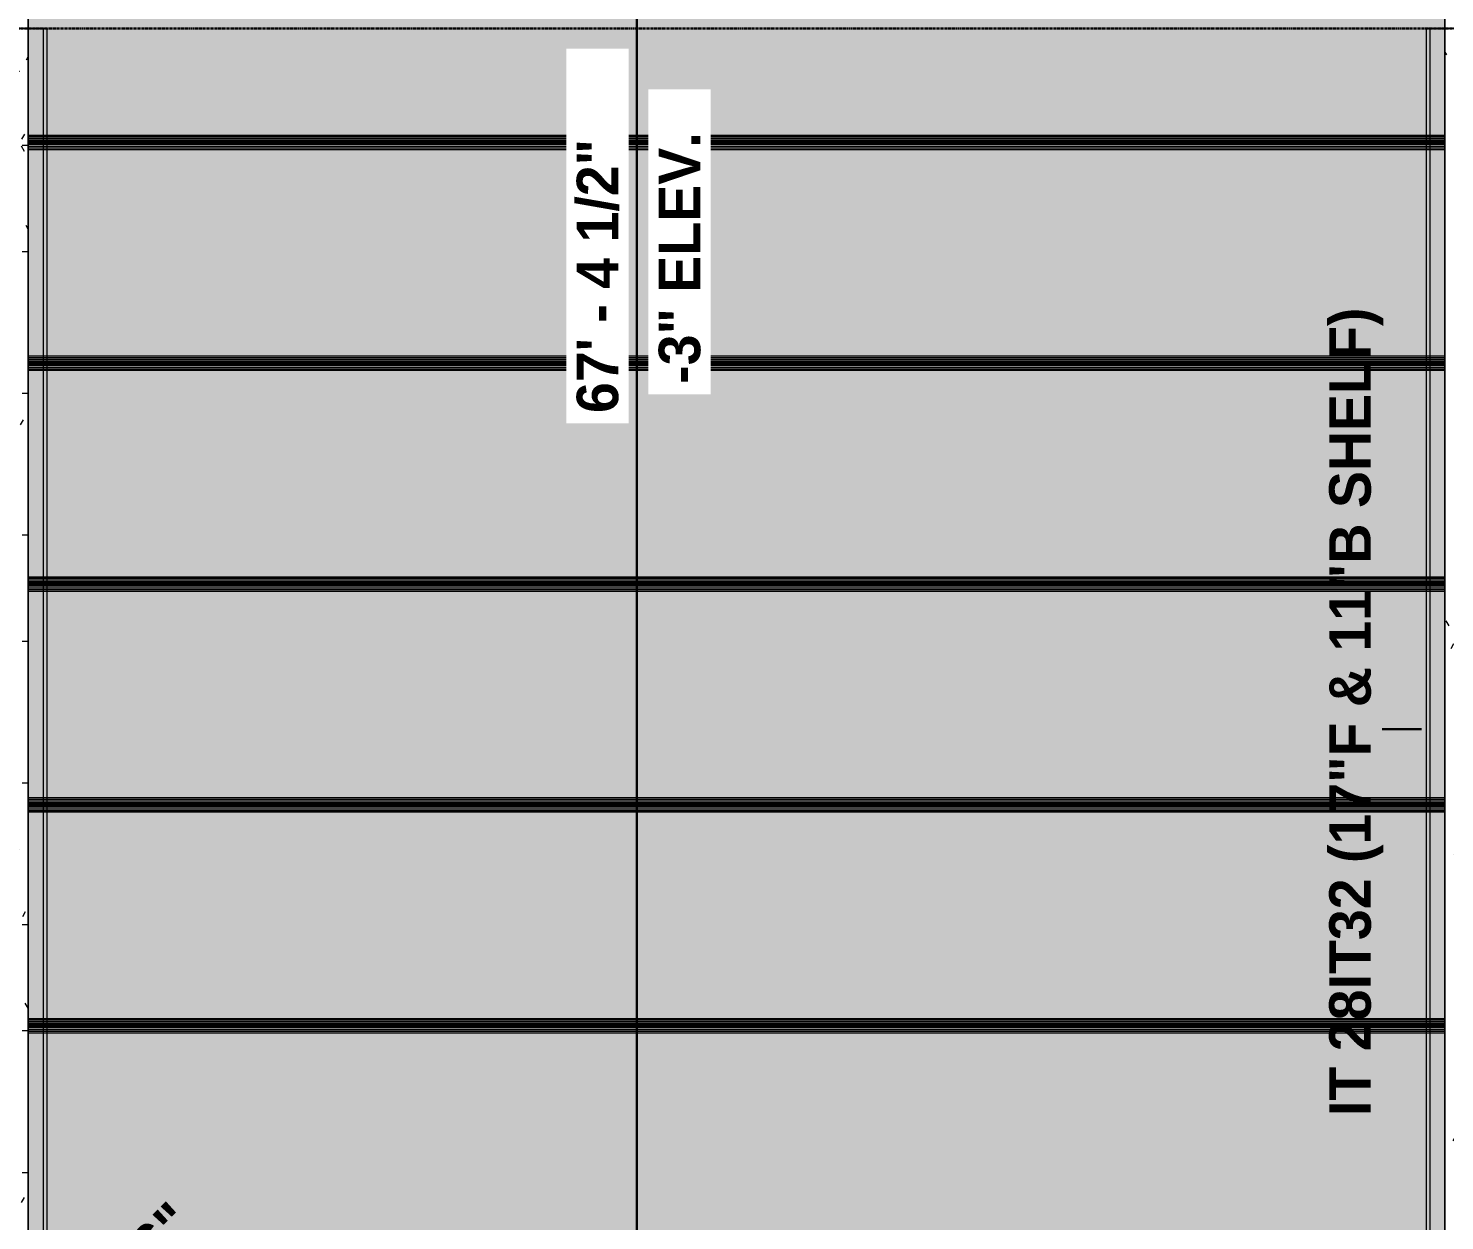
# Model space of a CAD drawing. Header units: inches. Extents: x -4126 to 627, y 9773 to 12338.
# Drawn here: x -2490.3 to -2183.3, y 10208.7 to 10467.2 of the extents above; entities that cross this region are included whole.
import ezdxf

# ---------------------------------------------------------------- set-up
doc = ezdxf.new("R2010")
doc.units = ezdxf.units.IN
doc.header["$MEASUREMENT"] = 0
doc.linetypes.add('Grid Line 1_2_', pattern=[0.875, 0.5, -0.125, 0.125, -0.125])
for name, color, linetype, lineweight in [('A-ANNO-DIMS', 211, 'Continuous', 9), ('A-ANNO-DIMS-96', 211, 'Continuous', 9), ('S-BEAM', 12, 'Continuous', 9), ('S-BEAM-IDEN', 2, 'Continuous', 30), ('S-COLS-IDEN', 171, 'Continuous', 30), ('S-GRID', 1, 'Continuous', 9)]:
    doc.layers.add(name, color=color, linetype=linetype, lineweight=lineweight)
doc.styles.add('Century Gothic_B', font='', dxfattribs={"height": 9})
doc.styles.get('Century Gothic_B').set_extended_font_data('Century Gothic', bold=True)
doc.dimstyles.new('OD__1_4__Tol__', dxfattribs={"dimscale": 12, "dimtxt": 9.397514, "dimasz": 1, "dimexe": 0.75, "dimexo": 0.5, "dimgap": 0.125, "dimtad": 1, "dimrnd": 0.25, "dimzin": 1, "dimdsep": 46, "dimlunit": 4, "dimtxsty": 'Century Gothic_B', "dimblk1": 'OBLIQUE', "dimblk2": 'OBLIQUE', "dimsah": 1, "dimcen": 0.09, "dimdle": 0.75, "dimazin": 0, "dimtfac": 1, "dimtdec": 4, "dimtix": 1, "dimtmove": 0, "dimatfit": 3, "dimfxl": 1, "dimtvp": 1, "dimtfill": 1, "dimfrac": 2, "dimtolj": 1, "dimtzin": 0, "dimlwd": 30, "dimlwe": 30, "dimarcsym": 2})

# ---------------------------------------------------------------- blocks, each defined once
blk = doc.blocks.new('034100 - Precast Structural Concrete - Solid Plank - 12_-V127-FRAMING PLAN - 1ST FLOOR')
at = {"layer": 'S-BEAM', "transparency": 33554483}
for points in [[(0, 23.94), (0, 23.9), (3.21, 23.94)], [(4, 23.94), (4, 23.9), (267.84, 23.94)], [(303, 23.9), (4, 23.9), (4, 23.52), (303, 23.52)], [(4, 23.09), (4, 22.7), (303, 22.7), (303, 23.09), (267.84, 23.09)], [(267.84, -22.7), (2, -22.7), (2, -23.09), (305, -23.09), (305, -22.7)], [(2, -23.52), (2, -23.9), (305, -23.9), (305, -23.52), (267.84, -23.52)]]:
    blk.add_hatch(color=256, dxfattribs=at).paths.add_polyline_path(points, flags=0)
h = blk.add_hatch(color=256, dxfattribs=at)
h.paths.add_polyline_path([(3.21, 23.9), (0, 23.9), (0, 23.52), (4, 23.52), (4, 23.9)], flags=0)
h.paths.add_polyline_path([(307, 23.9), (303, 23.9), (303, 23.52), (307, 23.52)], flags=0)
h = blk.add_hatch(color=256, dxfattribs=at)
h.paths.add_polyline_path([(303, 23.52), (303, 23.09), (307, 23.09), (307, 23.52), (303.79, 23.52)], flags=0)
h.paths.add_polyline_path([(4, 23.52), (0, 23.52), (0, 23.09), (4, 23.09)], flags=0)
h.paths.add_polyline_path([(303, 22.7), (303, -0.75), (307, -0.75), (307, 22.7), (303.79, 22.7)], flags=0)
h.paths.add_polyline_path([(3.21, 22.7), (0, 22.7), (0, -0.75), (4, -0.75), (4, 22.7)], flags=0)
h.paths.add_polyline_path([(305, -0.77), (305, -22.7), (307, -22.7), (307, -0.77), (305.79, -0.77)], flags=0)
h.paths.add_polyline_path([(2, -0.77), (0, -0.77), (0, -22.7), (2, -22.7)], flags=0)
h.paths.add_polyline_path([(2, -23.09), (0, -23.09), (0, -23.52), (2, -23.52)], flags=0)
h.paths.add_polyline_path([(307, -23.09), (305, -23.09), (305, -23.52), (307, -23.52)], flags=0)
h = blk.add_hatch(color=256, dxfattribs=at)
h.paths.add_polyline_path([(1.21, 23.09), (0, 23.09), (0, 22.7), (4, 22.7), (4, 23.09), (3.21, 23.09)], flags=0)
h.paths.add_polyline_path([(303.79, 23.09), (303, 23.09), (303, 22.7), (307, 22.7), (307, 23.09), (305.79, 23.09)], flags=0)
h = blk.add_hatch(color=256, dxfattribs=at)
h.paths.add_polyline_path([(303, 23.52), (4, 23.52), (4, 23.09), (303, 23.09)], flags=0)
h.paths.add_polyline_path([(303, 22.7), (4, 22.7), (4, -0.75), (2, -0.77), (2, -22.7), (305, -22.7), (305, -0.77), (303, -0.75)], flags=0)
h.paths.add_polyline_path([(2, -23.09), (2, -23.52), (305, -23.52), (305, -23.09), (267.84, -23.09)], flags=0)
h = blk.add_hatch(color=256, dxfattribs=at)
h.paths.add_polyline_path([(1.21, -22.7), (0, -22.7), (0, -23.09), (2, -23.09), (2, -22.7)], flags=0)
h.paths.add_polyline_path([(307, -22.7), (305, -22.7), (305, -23.09), (307, -23.09)], flags=0)
h = blk.add_hatch(color=256, dxfattribs=at)
h.paths.add_polyline_path([(0, -23.52), (0, -23.9), (2, -23.9), (2, -23.52), (1.21, -23.52)], flags=0)
h.paths.add_polyline_path([(305.79, -23.52), (305, -23.52), (305, -23.9), (307, -23.9), (307, -23.52)], flags=0)
h = blk.add_hatch(color=256, dxfattribs=at)
h.paths.add_polyline_path([(305, -23.9), (305, -23.94), (305.79, -23.9)], flags=0)
h.paths.add_polyline_path([(0, -23.9), (0, -23.94), (1.21, -23.9)], flags=0)
at = {"layer": 'S-BEAM'}
for p, q in [((0, 23.94), (0, 23.9)), ((4, 23.94), (0, 23.94)), ((0, 23.76), (0, 23.9)), ((0, 23.9), (0, 23.52)), ((4, 23.9), (0, 23.9)), ((0, 23.52), (0, 23.76)), ((0, 23.76), (4, 23.76)), ((4, 23.76), (0, 23.76)), ((0, 23.52), (0, -0.75)), ((0, 22.7), (0, 23.52)), ((0, 23.52), (4, 23.52)), ((0, 22.7), (0, 23.09)), ((0, 23.09), (0, 22.7)), ((4, 23.09), (0, 23.09)), ((4, 23.09), (0, 23.09)), ((0, 22.4), (0, 22.7)), ((4, 22.7), (0, 22.7)), ((0, -0.75), (0, 22.4)), ((4, 22.4), (0, 22.4)), ((303, 23.94), (4, 23.94)), ((303, 23.9), (4, 23.9)), ((4, 23.76), (303, 23.76)), ((303, 23.76), (4, 23.76)), ((4, 23.52), (303, 23.52)), ((303, 23.09), (4, 23.09)), ((303, 23.09), (4, 23.09)), ((303, 22.7), (4, 22.7)), ((303, 22.4), (4, 22.4)), ((307, 23.94), (303, 23.94)), ((307, 23.9), (303, 23.9)), ((303, 23.76), (307, 23.76)), ((307, 23.76), (303, 23.76)), ((303, 23.52), (307, 23.52)), ((307, 23.09), (303, 23.09)), ((307, 23.09), (303, 23.09)), ((307, 22.7), (303, 22.7)), ((307, 22.4), (303, 22.4)), ((307, 23.9), (307, 23.94)), ((307, 23.52), (307, 23.9)), ((307, 23.9), (307, 23.76)), ((307, 23.76), (307, 23.52)), ((307, 23.52), (307, 22.7)), ((307, -0.75), (307, 23.52)), ((307, 22.7), (307, 23.09)), ((307, 23.09), (307, 22.7)), ((307, 22.7), (307, 22.4)), ((307, 22.4), (307, -0.75)), ((0, -0.77), (0, -23.52)), ((0, -22.4), (0, -0.77)), ((307, -0.77), (307, -22.4)), ((307, -23.52), (307, -0.77)), ((0, -22.7), (0, -22.4)), ((2, -22.4), (0, -22.4)), ((0, -23.52), (0, -22.7)), ((0, -22.7), (0, -23.09)), ((0, -23.09), (0, -22.7)), ((2, -22.7), (0, -22.7)), ((2, -23.09), (0, -23.09)), ((2, -23.09), (0, -23.09)), ((0, -23.52), (0, -23.9)), ((0, -23.76), (0, -23.52)), ((2, -23.52), (0, -23.52)), ((0, -23.9), (0, -23.76)), ((2, -23.76), (0, -23.76)), ((2, -23.76), (0, -23.76)), ((0, -23.9), (0, -23.94)), ((2, -23.9), (0, -23.9)), ((2, -23.94), (0, -23.94)), ((305, -22.4), (2, -22.4)), ((305, -22.7), (2, -22.7)), ((305, -23.09), (2, -23.09)), ((305, -23.09), (2, -23.09)), ((305, -23.52), (2, -23.52)), ((305, -23.76), (2, -23.76)), ((305, -23.76), (2, -23.76)), ((305, -23.9), (2, -23.9)), ((305, -23.94), (2, -23.94)), ((307, -22.4), (305, -22.4)), ((307, -22.7), (305, -22.7)), ((307, -23.09), (305, -23.09)), ((307, -23.09), (305, -23.09)), ((307, -23.52), (305, -23.52)), ((307, -23.76), (305, -23.76)), ((307, -23.76), (305, -23.76)), ((307, -23.9), (305, -23.9)), ((307, -23.94), (305, -23.94)), ((307, -22.4), (307, -22.7)), ((307, -22.7), (307, -23.09)), ((307, -23.09), (307, -22.7)), ((307, -22.7), (307, -23.52)), ((307, -23.52), (307, -23.76)), ((307, -23.9), (307, -23.52)), ((307, -23.76), (307, -23.9)), ((307, -23.94), (307, -23.9))]:
    blk.add_line(p, q, dxfattribs=at)
blk = doc.blocks.new('034100 - Precast Structural Concrete - Solid Plank - 12_-V128-FRAMING PLAN - 1ST FLOOR')
at = {"layer": 'S-BEAM', "transparency": 33554483}
for points in [[(0, 23.94), (0, 23.9), (3.21, 23.94)], [(303, 23.9), (4, 23.9), (4, 23.52), (303, 23.52)], [(267.84, 23.09), (4, 23.09), (4, 22.7), (303, 22.7), (303, 23.09)], [(267.84, -22.7), (4, -22.7), (4, -23.09), (303, -23.09), (303, -22.7)], [(4, -23.52), (4, -23.9), (303, -23.9), (303, -23.52), (267.84, -23.52)], [(4, -23.9), (4, -23.94), (267.84, -23.9)]]:
    blk.add_hatch(color=256, dxfattribs=at).paths.add_polyline_path(points, flags=0)
h = blk.add_hatch(color=256, dxfattribs=at)
h.paths.add_polyline_path([(0, 23.9), (0, 23.52), (4, 23.52), (4, 23.9), (3.21, 23.9)], flags=0)
h.paths.add_polyline_path([(303.79, 23.9), (303, 23.9), (303, 23.52), (307, 23.52), (307, 23.9)], flags=0)
h = blk.add_hatch(color=256, dxfattribs=at)
h.paths.add_polyline_path([(3.21, 23.52), (0, 23.52), (0, 23.09), (4, 23.09), (4, 23.52)], flags=0)
h.paths.add_polyline_path([(303, 23.52), (303, 23.09), (307, 23.09), (307, 23.52), (303.79, 23.52)], flags=0)
h.paths.add_polyline_path([(3.21, 22.7), (0, 22.7), (0, -22.7), (4, -22.7), (4, 22.7)], flags=0)
h.paths.add_polyline_path([(303, 22.7), (303, -22.7), (307, -22.7), (307, 22.7), (303.79, 22.7)], flags=0)
h.paths.add_polyline_path([(303, -23.09), (303, -23.52), (307, -23.52), (307, -23.09), (303.79, -23.09)], flags=0)
h.paths.add_polyline_path([(4, -23.09), (0, -23.09), (0, -23.52), (4, -23.52)], flags=0)
h = blk.add_hatch(color=256, dxfattribs=at)
h.paths.add_polyline_path([(303, 23.09), (303, 22.7), (307, 22.7), (307, 23.09), (303.79, 23.09)], flags=0)
h.paths.add_polyline_path([(0, 23.09), (0, 22.7), (4, 22.7), (4, 23.09), (3.21, 23.09)], flags=0)
h = blk.add_hatch(color=256, dxfattribs=at)
h.paths.add_polyline_path([(267.84, 23.52), (4, 23.52), (4, 23.09), (303, 23.09), (303, 23.52)], flags=0)
h.paths.add_polyline_path([(4, 22.7), (4, -22.7), (303, -22.7), (303, 22.7), (267.84, 22.7)], flags=0)
h.paths.add_polyline_path([(4, -23.09), (4, -23.52), (303, -23.52), (303, -23.09), (267.84, -23.09)], flags=0)
h = blk.add_hatch(color=256, dxfattribs=at)
h.paths.add_polyline_path([(303, -22.7), (303, -23.09), (307, -23.09), (307, -22.7), (303.79, -22.7)], flags=0)
h.paths.add_polyline_path([(0, -22.7), (0, -23.09), (4, -23.09), (4, -22.7), (3.21, -22.7)], flags=0)
h = blk.add_hatch(color=256, dxfattribs=at)
h.paths.add_polyline_path([(3.21, -23.52), (0, -23.52), (0, -23.9), (4, -23.9), (4, -23.52)], flags=0)
h.paths.add_polyline_path([(307, -23.52), (303, -23.52), (303, -23.9), (307, -23.9)], flags=0)
h = blk.add_hatch(color=256, dxfattribs=at)
h.paths.add_polyline_path([(303, -23.9), (303, -23.94), (303.79, -23.9)], flags=0)
h.paths.add_polyline_path([(0, -23.9), (0, -23.94), (3.21, -23.9)], flags=0)
at = {"layer": 'S-BEAM'}
for p, q in [((0, 23.94), (0, 23.9)), ((4, 23.94), (0, 23.94)), ((0, 23.76), (0, 23.9)), ((0, 23.9), (0, 23.52)), ((4, 23.9), (0, 23.9)), ((0, 23.52), (0, 23.76)), ((0, 23.76), (4, 23.76)), ((4, 23.76), (0, 23.76)), ((0, 23.52), (0, -23.52)), ((0, 22.7), (0, 23.52)), ((0, 23.52), (4, 23.52)), ((0, 22.7), (0, 23.09)), ((0, 23.09), (0, 22.7)), ((4, 23.09), (0, 23.09)), ((4, 23.09), (0, 23.09)), ((0, 22.4), (0, 22.7)), ((4, 22.7), (0, 22.7)), ((0, -22.4), (0, 22.4)), ((4, 22.4), (0, 22.4)), ((303, 23.94), (4, 23.94)), ((303, 23.9), (4, 23.9)), ((4, 23.76), (303, 23.76)), ((303, 23.76), (4, 23.76)), ((4, 23.52), (303, 23.52)), ((303, 23.09), (4, 23.09)), ((303, 23.09), (4, 23.09)), ((303, 22.7), (4, 22.7)), ((303, 22.4), (4, 22.4)), ((307, 23.94), (303, 23.94)), ((307, 23.9), (303, 23.9)), ((303, 23.76), (307, 23.76)), ((307, 23.76), (303, 23.76)), ((303, 23.52), (307, 23.52)), ((307, 23.09), (303, 23.09)), ((307, 23.09), (303, 23.09)), ((307, 22.7), (303, 22.7)), ((307, 22.4), (303, 22.4)), ((307, 23.9), (307, 23.94)), ((307, 23.52), (307, 23.9)), ((307, 23.9), (307, 23.76)), ((307, 23.76), (307, 23.52)), ((307, 23.52), (307, 22.7)), ((307, -23.52), (307, 23.52)), ((307, 22.7), (307, 23.09)), ((307, 23.09), (307, 22.7)), ((307, 22.7), (307, 22.4)), ((307, 22.4), (307, -22.4)), ((0, -22.7), (0, -22.4)), ((4, -22.4), (0, -22.4)), ((0, -23.52), (0, -22.7)), ((0, -22.7), (0, -23.09)), ((0, -23.09), (0, -22.7)), ((4, -22.7), (0, -22.7)), ((4, -23.09), (0, -23.09)), ((4, -23.09), (0, -23.09)), ((0, -23.52), (0, -23.9)), ((0, -23.76), (0, -23.52)), ((4, -23.52), (0, -23.52)), ((0, -23.9), (0, -23.76)), ((4, -23.76), (0, -23.76)), ((4, -23.76), (0, -23.76)), ((0, -23.9), (0, -23.94)), ((4, -23.9), (0, -23.9)), ((4, -23.94), (0, -23.94)), ((303, -22.4), (4, -22.4)), ((303, -22.7), (4, -22.7)), ((303, -23.09), (4, -23.09)), ((303, -23.09), (4, -23.09)), ((303, -23.52), (4, -23.52)), ((303, -23.76), (4, -23.76)), ((303, -23.76), (4, -23.76)), ((303, -23.9), (4, -23.9)), ((303, -23.94), (4, -23.94)), ((307, -22.4), (303, -22.4)), ((307, -22.7), (303, -22.7)), ((307, -23.09), (303, -23.09)), ((307, -23.09), (303, -23.09)), ((307, -23.52), (303, -23.52)), ((307, -23.76), (303, -23.76)), ((307, -23.76), (303, -23.76)), ((307, -23.9), (303, -23.9)), ((307, -23.94), (303, -23.94)), ((307, -22.4), (307, -22.7)), ((307, -22.7), (307, -23.09)), ((307, -23.09), (307, -22.7)), ((307, -22.7), (307, -23.52)), ((307, -23.52), (307, -23.76)), ((307, -23.9), (307, -23.52)), ((307, -23.76), (307, -23.9)), ((307, -23.94), (307, -23.9))]:
    blk.add_line(p, q, dxfattribs=at)
blk = doc.blocks.new('034100 - Precast Structural Concrete - Solid Plank - 12_-V129-FRAMING PLAN - 1ST FLOOR')
at = {"layer": 'S-BEAM', "transparency": 33554483}
for points in [[(0, 23.94), (0, 23.9), (3.21, 23.94)], [(303, 23.9), (4, 23.9), (4, 23.52), (303, 23.52)], [(303, 23.09), (4, 23.09), (4, 22.7), (303, 22.7)], [(267.84, -22.7), (4, -22.7), (4, -23.09), (303, -23.09), (303, -22.7)], [(4, -23.52), (4, -23.9), (303, -23.9), (303, -23.52), (267.84, -23.52)]]:
    blk.add_hatch(color=256, dxfattribs=at).paths.add_polyline_path(points, flags=0)
h = blk.add_hatch(color=256, dxfattribs=at)
h.paths.add_polyline_path([(0, 23.9), (0, 23.52), (4, 23.52), (4, 23.9), (3.21, 23.9)], flags=0)
h.paths.add_polyline_path([(307, 23.9), (303, 23.9), (303, 23.52), (307, 23.52)], flags=0)
h = blk.add_hatch(color=256, dxfattribs=at)
h.paths.add_polyline_path([(3.21, 23.52), (0, 23.52), (0, 23.09), (4, 23.09), (4, 23.52)], flags=0)
h.paths.add_polyline_path([(307, 23.52), (303, 23.52), (303, 23.09), (307, 23.09)], flags=0)
h.paths.add_polyline_path([(307, 22.7), (303, 22.7), (303, -22.7), (307, -22.7)], flags=0)
h.paths.add_polyline_path([(0, 22.7), (0, -22.7), (4, -22.7), (4, 22.7), (3.21, 22.7)], flags=0)
h.paths.add_polyline_path([(303.79, -23.09), (303, -23.09), (303, -23.52), (307, -23.52), (307, -23.09)], flags=0)
h.paths.add_polyline_path([(4, -23.09), (0, -23.09), (0, -23.52), (4, -23.52)], flags=0)
h = blk.add_hatch(color=256, dxfattribs=at)
h.paths.add_polyline_path([(307, 23.09), (303, 23.09), (303, 22.7), (307, 22.7)], flags=0)
h.paths.add_polyline_path([(0, 23.09), (0, 22.7), (4, 22.7), (4, 23.09), (3.21, 23.09)], flags=0)
h = blk.add_hatch(color=256, dxfattribs=at)
h.paths.add_polyline_path([(267.84, 23.52), (4, 23.52), (4, 23.09), (303, 23.09), (303, 23.52)], flags=0)
h.paths.add_polyline_path([(267.84, 22.7), (4, 22.7), (4, -22.7), (303, -22.7), (303, 22.7)], flags=0)
h.paths.add_polyline_path([(303, -23.09), (4, -23.09), (4, -23.52), (303, -23.52)], flags=0)
h = blk.add_hatch(color=256, dxfattribs=at)
h.paths.add_polyline_path([(303, -22.7), (303, -23.09), (307, -23.09), (307, -22.7), (303.79, -22.7)], flags=0)
h.paths.add_polyline_path([(0, -22.7), (0, -23.09), (4, -23.09), (4, -22.7), (3.21, -22.7)], flags=0)
h = blk.add_hatch(color=256, dxfattribs=at)
h.paths.add_polyline_path([(0, -23.52), (0, -23.9), (4, -23.9), (4, -23.52), (3.21, -23.52)], flags=0)
h.paths.add_polyline_path([(303.79, -23.52), (303, -23.52), (303, -23.9), (307, -23.9), (307, -23.52)], flags=0)
h = blk.add_hatch(color=256, dxfattribs=at)
h.paths.add_polyline_path([(303, -23.9), (303, -23.94), (303.79, -23.9)], flags=0)
h.paths.add_polyline_path([(0, -23.9), (0, -23.94), (3.21, -23.9)], flags=0)
at = {"layer": 'S-BEAM'}
for p, q in [((0, 23.94), (0, 23.9)), ((4, 23.94), (0, 23.94)), ((0, 23.76), (0, 23.9)), ((0, 23.9), (0, 23.52)), ((4, 23.9), (0, 23.9)), ((0, 23.52), (0, 23.76)), ((0, 23.76), (4, 23.76)), ((4, 23.76), (0, 23.76)), ((0, 23.52), (0, -23.52)), ((0, 22.7), (0, 23.52)), ((0, 23.52), (4, 23.52)), ((0, 22.7), (0, 23.09)), ((0, 23.09), (0, 22.7)), ((4, 23.09), (0, 23.09)), ((4, 23.09), (0, 23.09)), ((0, 22.4), (0, 22.7)), ((4, 22.7), (0, 22.7)), ((0, -22.4), (0, 22.4)), ((4, 22.4), (0, 22.4)), ((303, 23.94), (4, 23.94)), ((303, 23.9), (4, 23.9)), ((4, 23.76), (303, 23.76)), ((303, 23.76), (4, 23.76)), ((4, 23.52), (303, 23.52)), ((303, 23.09), (4, 23.09)), ((303, 23.09), (4, 23.09)), ((303, 22.7), (4, 22.7)), ((303, 22.4), (4, 22.4)), ((307, 23.94), (303, 23.94)), ((307, 23.9), (303, 23.9)), ((303, 23.76), (307, 23.76)), ((307, 23.76), (303, 23.76)), ((303, 23.52), (307, 23.52)), ((307, 23.09), (303, 23.09)), ((307, 23.09), (303, 23.09)), ((307, 22.7), (303, 22.7)), ((307, 22.4), (303, 22.4)), ((307, 23.9), (307, 23.94)), ((307, 23.52), (307, 23.9)), ((307, 23.9), (307, 23.76)), ((307, 23.76), (307, 23.52)), ((307, 23.52), (307, 22.7)), ((307, -23.52), (307, 23.52)), ((307, 22.7), (307, 23.09)), ((307, 23.09), (307, 22.7)), ((307, 22.7), (307, 22.4)), ((307, 22.4), (307, -22.4)), ((0, -22.7), (0, -22.4)), ((4, -22.4), (0, -22.4)), ((0, -23.52), (0, -22.7)), ((0, -22.7), (0, -23.09)), ((0, -23.09), (0, -22.7)), ((4, -22.7), (0, -22.7)), ((4, -23.09), (0, -23.09)), ((4, -23.09), (0, -23.09)), ((0, -23.52), (0, -23.9)), ((0, -23.76), (0, -23.52)), ((4, -23.52), (0, -23.52)), ((0, -23.9), (0, -23.76)), ((4, -23.76), (0, -23.76)), ((4, -23.76), (0, -23.76)), ((0, -23.9), (0, -23.94)), ((4, -23.9), (0, -23.9)), ((4, -23.94), (0, -23.94)), ((303, -22.4), (4, -22.4)), ((303, -22.7), (4, -22.7)), ((303, -23.09), (4, -23.09)), ((303, -23.09), (4, -23.09)), ((303, -23.52), (4, -23.52)), ((303, -23.76), (4, -23.76)), ((303, -23.76), (4, -23.76)), ((303, -23.9), (4, -23.9)), ((303, -23.94), (4, -23.94)), ((307, -22.4), (303, -22.4)), ((307, -22.7), (303, -22.7)), ((307, -23.09), (303, -23.09)), ((307, -23.09), (303, -23.09)), ((307, -23.52), (303, -23.52)), ((307, -23.76), (303, -23.76)), ((307, -23.76), (303, -23.76)), ((307, -23.9), (303, -23.9)), ((307, -23.94), (303, -23.94)), ((307, -22.4), (307, -22.7)), ((307, -22.7), (307, -23.09)), ((307, -23.09), (307, -22.7)), ((307, -22.7), (307, -23.52)), ((307, -23.52), (307, -23.76)), ((307, -23.9), (307, -23.52)), ((307, -23.76), (307, -23.9)), ((307, -23.94), (307, -23.9))]:
    blk.add_line(p, q, dxfattribs=at)
blk = doc.blocks.new('034100 - Precast Structural Concrete - Solid Plank - 12_-V81-FRAMING PLAN - 1ST FLOOR')
at = {"layer": 'S-BEAM', "transparency": 33554483}
for points in [[(0, 23.94), (0, 23.9), (3.21, 23.94)], [(19.05, 23.9), (4, 23.9), (4, 23.52), (303, 23.52), (303, 23.9), (154.12, 23.9)], [(154.12, 23.09), (4, 23.09), (4, 22.7), (303, 22.7), (303, 23.09), (289.18, 23.09)], [(0, -23.9), (0, -23.94), (3.21, -23.9)], [(154.12, -22.7), (4, -22.7), (4, -23.09), (303, -23.09), (303, -22.7), (289.18, -22.7)], [(4, -23.52), (4, -23.9), (303, -23.9), (303, -23.52), (19.05, -23.52)]]:
    blk.add_hatch(color=256, dxfattribs=at).paths.add_polyline_path(points, flags=0)
h = blk.add_hatch(color=256, dxfattribs=at)
h.paths.add_polyline_path([(3.21, 23.9), (0, 23.9), (0, 23.52), (4, 23.52), (4, 23.9)], flags=0)
h.paths.add_polyline_path([(307, 23.9), (303, 23.9), (303, 23.52), (307, 23.52)], flags=0)
h = blk.add_hatch(color=256, dxfattribs=at)
h.paths.add_polyline_path([(0, 23.52), (0, 23.09), (4, 23.09), (4, 23.52), (3.21, 23.52)], flags=0)
h.paths.add_polyline_path([(307, 23.52), (303, 23.52), (303, 23.09), (307, 23.09)], flags=0)
h.paths.add_polyline_path([(3.21, 22.7), (0, 22.7), (0, -22.7), (4, -22.7), (4, 22.7)], flags=0)
h.paths.add_polyline_path([(307, 22.7), (303, 22.7), (303, -22.7), (307, -22.7)], flags=0)
h.paths.add_polyline_path([(303, -23.09), (303, -23.52), (307, -23.52), (307, -23.09), (303.79, -23.09)], flags=0)
h.paths.add_polyline_path([(0, -23.09), (0, -23.52), (4, -23.52), (4, -23.09), (3.21, -23.09)], flags=0)
h = blk.add_hatch(color=256, dxfattribs=at)
h.paths.add_polyline_path([(303, 23.09), (303, 22.7), (307, 22.7), (307, 23.09), (303.79, 23.09)], flags=0)
h.paths.add_polyline_path([(0, 23.09), (0, 22.7), (4, 22.7), (4, 23.09), (3.21, 23.09)], flags=0)
h = blk.add_hatch(color=256, dxfattribs=at)
h.paths.add_polyline_path([(4, 23.52), (4, 23.09), (303, 23.09), (303, 23.52), (19.05, 23.52)], flags=0)
h.paths.add_polyline_path([(289.18, 22.7), (4, 22.7), (4, -22.7), (303, -22.7), (303, 22.7)], flags=0)
h.paths.add_polyline_path([(19.05, -23.09), (4, -23.09), (4, -23.52), (303, -23.52), (303, -23.09), (154.12, -23.09)], flags=0)
h = blk.add_hatch(color=256, dxfattribs=at)
h.paths.add_polyline_path([(303, -22.7), (303, -23.09), (307, -23.09), (307, -22.7), (303.79, -22.7)], flags=0)
h.paths.add_polyline_path([(0, -22.7), (0, -23.09), (4, -23.09), (4, -22.7), (3.21, -22.7)], flags=0)
h = blk.add_hatch(color=256, dxfattribs=at)
h.paths.add_polyline_path([(3.21, -23.52), (0, -23.52), (0, -23.9), (4, -23.9), (4, -23.52)], flags=0)
h.paths.add_polyline_path([(303.79, -23.52), (303, -23.52), (303, -23.9), (307, -23.9), (307, -23.52)], flags=0)
at = {"layer": 'S-BEAM'}
for p, q in [((0, 23.94), (0, 23.9)), ((4, 23.94), (0, 23.94)), ((0, 23.76), (0, 23.9)), ((0, 23.9), (0, 23.52)), ((4, 23.9), (0, 23.9)), ((0, 23.52), (0, 23.76)), ((0, 23.76), (4, 23.76)), ((4, 23.76), (0, 23.76)), ((0, 23.52), (0, -23.52)), ((0, 22.7), (0, 23.52)), ((0, 23.52), (4, 23.52)), ((0, 22.7), (0, 23.09)), ((0, 23.09), (0, 22.7)), ((4, 23.09), (0, 23.09)), ((4, 23.09), (0, 23.09)), ((0, 22.4), (0, 22.7)), ((4, 22.7), (0, 22.7)), ((0, -22.4), (0, 22.4)), ((4, 22.4), (0, 22.4)), ((303, 23.94), (4, 23.94)), ((303, 23.9), (4, 23.9)), ((4, 23.76), (303, 23.76)), ((303, 23.76), (4, 23.76)), ((4, 23.52), (303, 23.52)), ((303, 23.09), (4, 23.09)), ((303, 23.09), (4, 23.09)), ((303, 22.7), (4, 22.7)), ((303, 22.4), (4, 22.4)), ((307, 23.94), (303, 23.94)), ((307, 23.9), (303, 23.9)), ((303, 23.76), (307, 23.76)), ((307, 23.76), (303, 23.76)), ((303, 23.52), (307, 23.52)), ((307, 23.09), (303, 23.09)), ((307, 23.09), (303, 23.09)), ((307, 22.7), (303, 22.7)), ((307, 22.4), (303, 22.4)), ((307, 23.9), (307, 23.94)), ((307, 23.52), (307, 23.9)), ((307, 23.9), (307, 23.76)), ((307, 23.76), (307, 23.52)), ((307, 23.52), (307, 22.7)), ((307, -23.52), (307, 23.52)), ((307, 22.7), (307, 23.09)), ((307, 23.09), (307, 22.7)), ((307, 22.7), (307, 22.4)), ((307, 22.4), (307, -22.4)), ((0, -22.7), (0, -22.4)), ((4, -22.4), (0, -22.4)), ((0, -23.52), (0, -22.7)), ((0, -22.7), (0, -23.09)), ((0, -23.09), (0, -22.7)), ((4, -22.7), (0, -22.7)), ((4, -23.09), (0, -23.09)), ((4, -23.09), (0, -23.09)), ((0, -23.52), (0, -23.9)), ((0, -23.76), (0, -23.52)), ((4, -23.52), (0, -23.52)), ((0, -23.9), (0, -23.76)), ((4, -23.76), (0, -23.76)), ((4, -23.76), (0, -23.76)), ((0, -23.9), (0, -23.94)), ((4, -23.9), (0, -23.9)), ((4, -23.94), (0, -23.94)), ((303, -22.4), (4, -22.4)), ((303, -22.7), (4, -22.7)), ((303, -23.09), (4, -23.09)), ((303, -23.09), (4, -23.09)), ((303, -23.52), (4, -23.52)), ((303, -23.76), (4, -23.76)), ((303, -23.76), (4, -23.76)), ((303, -23.9), (4, -23.9)), ((303, -23.94), (4, -23.94)), ((307, -22.4), (303, -22.4)), ((307, -22.7), (303, -22.7)), ((307, -23.09), (303, -23.09)), ((307, -23.09), (303, -23.09)), ((307, -23.52), (303, -23.52)), ((307, -23.76), (303, -23.76)), ((307, -23.76), (303, -23.76)), ((307, -23.9), (303, -23.9)), ((307, -23.94), (303, -23.94)), ((307, -22.4), (307, -22.7)), ((307, -22.7), (307, -23.09)), ((307, -23.09), (307, -22.7)), ((307, -22.7), (307, -23.52)), ((307, -23.52), (307, -23.76)), ((307, -23.9), (307, -23.52)), ((307, -23.76), (307, -23.9)), ((307, -23.94), (307, -23.9))]:
    blk.add_line(p, q, dxfattribs=at)
blk = doc.blocks.new('034100 - Precast Structural Concrete - Solid Plank - 12_-V130-FRAMING PLAN - 1ST FLOOR')
at = {"layer": 'S-BEAM', "transparency": 33554483}
for points in [[(0, 23.94), (0, 23.9), (3.21, 23.94)], [(4, 23.94), (4, 23.9), (267.84, 23.94)], [(303, 23.9), (4, 23.9), (4, 23.52), (303, 23.52)], [(303, 23.09), (4, 23.09), (4, 22.7), (303, 22.7)], [(267.84, -22.7), (4, -22.7), (4, -23.09), (303, -23.09), (303, -22.7)], [(4, -23.52), (4, -23.9), (303, -23.9), (303, -23.52), (267.84, -23.52)]]:
    blk.add_hatch(color=256, dxfattribs=at).paths.add_polyline_path(points, flags=0)
h = blk.add_hatch(color=256, dxfattribs=at)
h.paths.add_polyline_path([(3.21, 23.9), (0, 23.9), (0, 23.52), (4, 23.52), (4, 23.9)], flags=0)
h.paths.add_polyline_path([(307, 23.9), (303, 23.9), (303, 23.52), (307, 23.52)], flags=0)
h = blk.add_hatch(color=256, dxfattribs=at)
h.paths.add_polyline_path([(0, 23.52), (0, 23.09), (4, 23.09), (4, 23.52), (3.21, 23.52)], flags=0)
h.paths.add_polyline_path([(307, 23.52), (303, 23.52), (303, 23.09), (307, 23.09)], flags=0)
h.paths.add_polyline_path([(3.21, 22.7), (0, 22.7), (0, -22.7), (4, -22.7), (4, 22.7)], flags=0)
h.paths.add_polyline_path([(303, 22.7), (303, -22.7), (307, -22.7), (307, 22.7), (303.79, 22.7)], flags=0)
h.paths.add_polyline_path([(303, -23.09), (303, -23.52), (307, -23.52), (307, -23.09), (303.79, -23.09)], flags=0)
h.paths.add_polyline_path([(0, -23.09), (0, -23.52), (4, -23.52), (4, -23.09), (3.21, -23.09)], flags=0)
h = blk.add_hatch(color=256, dxfattribs=at)
h.paths.add_polyline_path([(303, 23.09), (303, 22.7), (307, 22.7), (307, 23.09), (303.79, 23.09)], flags=0)
h.paths.add_polyline_path([(0, 23.09), (0, 22.7), (4, 22.7), (4, 23.09), (3.21, 23.09)], flags=0)
h = blk.add_hatch(color=256, dxfattribs=at)
h.paths.add_polyline_path([(267.84, 23.52), (4, 23.52), (4, 23.09), (303, 23.09), (303, 23.52)], flags=0)
h.paths.add_polyline_path([(267.84, 22.7), (4, 22.7), (4, -22.7), (303, -22.7), (303, 22.7)], flags=0)
h.paths.add_polyline_path([(303, -23.09), (4, -23.09), (4, -23.52), (303, -23.52)], flags=0)
h = blk.add_hatch(color=256, dxfattribs=at)
h.paths.add_polyline_path([(303, -22.7), (303, -23.09), (307, -23.09), (307, -22.7), (303.79, -22.7)], flags=0)
h.paths.add_polyline_path([(0, -22.7), (0, -23.09), (4, -23.09), (4, -22.7), (3.21, -22.7)], flags=0)
h = blk.add_hatch(color=256, dxfattribs=at)
h.paths.add_polyline_path([(0, -23.52), (0, -23.9), (4, -23.9), (4, -23.52), (3.21, -23.52)], flags=0)
h.paths.add_polyline_path([(303.79, -23.52), (303, -23.52), (303, -23.9), (307, -23.9), (307, -23.52)], flags=0)
h = blk.add_hatch(color=256, dxfattribs=at)
h.paths.add_polyline_path([(303, -23.9), (303, -23.94), (303.79, -23.9)], flags=0)
h.paths.add_polyline_path([(0, -23.9), (0, -23.94), (3.21, -23.9)], flags=0)
at = {"layer": 'S-BEAM'}
for p, q in [((0, 23.94), (0, 23.9)), ((4, 23.94), (0, 23.94)), ((0, 23.76), (0, 23.9)), ((0, 23.9), (0, 23.52)), ((4, 23.9), (0, 23.9)), ((0, 23.52), (0, 23.76)), ((0, 23.76), (4, 23.76)), ((4, 23.76), (0, 23.76)), ((0, 23.52), (0, -23.52)), ((0, 22.7), (0, 23.52)), ((0, 23.52), (4, 23.52)), ((0, 22.7), (0, 23.09)), ((0, 23.09), (0, 22.7)), ((4, 23.09), (0, 23.09)), ((4, 23.09), (0, 23.09)), ((0, 22.4), (0, 22.7)), ((4, 22.7), (0, 22.7)), ((0, -22.4), (0, 22.4)), ((4, 22.4), (0, 22.4)), ((303, 23.94), (4, 23.94)), ((303, 23.9), (4, 23.9)), ((4, 23.76), (303, 23.76)), ((303, 23.76), (4, 23.76)), ((4, 23.52), (303, 23.52)), ((303, 23.09), (4, 23.09)), ((303, 23.09), (4, 23.09)), ((303, 22.7), (4, 22.7)), ((303, 22.4), (4, 22.4)), ((307, 23.94), (303, 23.94)), ((307, 23.9), (303, 23.9)), ((303, 23.76), (307, 23.76)), ((307, 23.76), (303, 23.76)), ((303, 23.52), (307, 23.52)), ((307, 23.09), (303, 23.09)), ((307, 23.09), (303, 23.09)), ((307, 22.7), (303, 22.7)), ((307, 22.4), (303, 22.4)), ((307, 23.9), (307, 23.94)), ((307, 23.52), (307, 23.9)), ((307, 23.9), (307, 23.76)), ((307, 23.76), (307, 23.52)), ((307, 23.52), (307, 22.7)), ((307, -23.52), (307, 23.52)), ((307, 22.7), (307, 23.09)), ((307, 23.09), (307, 22.7)), ((307, 22.7), (307, 22.4)), ((307, 22.4), (307, -22.4)), ((0, -22.7), (0, -22.4)), ((4, -22.4), (0, -22.4)), ((0, -23.52), (0, -22.7)), ((0, -22.7), (0, -23.09)), ((0, -23.09), (0, -22.7)), ((4, -22.7), (0, -22.7)), ((4, -23.09), (0, -23.09)), ((4, -23.09), (0, -23.09)), ((0, -23.52), (0, -23.9)), ((0, -23.76), (0, -23.52)), ((4, -23.52), (0, -23.52)), ((0, -23.9), (0, -23.76)), ((4, -23.76), (0, -23.76)), ((4, -23.76), (0, -23.76)), ((0, -23.9), (0, -23.94)), ((4, -23.9), (0, -23.9)), ((4, -23.94), (0, -23.94)), ((303, -22.4), (4, -22.4)), ((303, -22.7), (4, -22.7)), ((303, -23.09), (4, -23.09)), ((303, -23.09), (4, -23.09)), ((303, -23.52), (4, -23.52)), ((303, -23.76), (4, -23.76)), ((303, -23.76), (4, -23.76)), ((303, -23.9), (4, -23.9)), ((303, -23.94), (4, -23.94)), ((307, -22.4), (303, -22.4)), ((307, -22.7), (303, -22.7)), ((307, -23.09), (303, -23.09)), ((307, -23.09), (303, -23.09)), ((307, -23.52), (303, -23.52)), ((307, -23.76), (303, -23.76)), ((307, -23.76), (303, -23.76)), ((307, -23.9), (303, -23.9)), ((307, -23.94), (303, -23.94)), ((307, -22.4), (307, -22.7)), ((307, -22.7), (307, -23.09)), ((307, -23.09), (307, -22.7)), ((307, -22.7), (307, -23.52)), ((307, -23.52), (307, -23.76)), ((307, -23.9), (307, -23.52)), ((307, -23.76), (307, -23.9)), ((307, -23.94), (307, -23.9))]:
    blk.add_line(p, q, dxfattribs=at)
blk = doc.blocks.new('034100 - Precast Structural Concrete - Solid Plank - 12_-V131-FRAMING PLAN - 1ST FLOOR')
at = {"layer": 'S-BEAM', "transparency": 33554483}
for points in [[(0, 23.94), (0, 23.9), (3.21, 23.94)], [(4, 23.94), (4, 23.9), (132.78, 23.94)], [(303, 23.9), (4, 23.9), (4, 23.52), (303, 23.52)], [(303, 23.09), (4, 23.09), (4, 22.7), (303, 22.7)], [(267.84, -22.7), (4, -22.7), (4, -23.09), (303, -23.09), (303, -22.7)], [(4, -23.52), (4, -23.9), (303, -23.9), (303, -23.52), (267.84, -23.52)], [(4, -23.9), (4, -23.94), (267.84, -23.9)]]:
    blk.add_hatch(color=256, dxfattribs=at).paths.add_polyline_path(points, flags=0)
h = blk.add_hatch(color=256, dxfattribs=at)
h.paths.add_polyline_path([(3.21, 23.9), (0, 23.9), (0, 23.52), (4, 23.52), (4, 23.9)], flags=0)
h.paths.add_polyline_path([(307, 23.9), (303, 23.9), (303, 23.52), (307, 23.52)], flags=0)
h = blk.add_hatch(color=256, dxfattribs=at)
h.paths.add_polyline_path([(303, 23.52), (303, 23.09), (307, 23.09), (307, 23.52), (303.79, 23.52)], flags=0)
h.paths.add_polyline_path([(3.21, 23.52), (0, 23.52), (0, 23.09), (4, 23.09), (4, 23.52)], flags=0)
h.paths.add_polyline_path([(3.21, 22.7), (0, 22.7), (0, -22.7), (4, -22.7), (4, 22.7)], flags=0)
h.paths.add_polyline_path([(303.79, 22.7), (303, 22.7), (303, -22.7), (307, -22.7), (307, 22.7)], flags=0)
h.paths.add_polyline_path([(303.79, -23.09), (303, -23.09), (303, -23.52), (307, -23.52), (307, -23.09)], flags=0)
h.paths.add_polyline_path([(4, -23.09), (0, -23.09), (0, -23.52), (4, -23.52)], flags=0)
h = blk.add_hatch(color=256, dxfattribs=at)
h.paths.add_polyline_path([(303, 23.09), (303, 22.7), (307, 22.7), (307, 23.09), (303.79, 23.09)], flags=0)
h.paths.add_polyline_path([(0, 23.09), (0, 22.7), (4, 22.7), (4, 23.09), (3.21, 23.09)], flags=0)
h = blk.add_hatch(color=256, dxfattribs=at)
h.paths.add_polyline_path([(303, 23.52), (4, 23.52), (4, 23.09), (303, 23.09)], flags=0)
h.paths.add_polyline_path([(4, 22.7), (4, -22.7), (303, -22.7), (303, 22.7), (132.78, 22.7)], flags=0)
h.paths.add_polyline_path([(267.84, -23.09), (4, -23.09), (4, -23.52), (303, -23.52), (303, -23.09)], flags=0)
h = blk.add_hatch(color=256, dxfattribs=at)
h.paths.add_polyline_path([(303, -22.7), (303, -23.09), (307, -23.09), (307, -22.7), (303.79, -22.7)], flags=0)
h.paths.add_polyline_path([(0, -22.7), (0, -23.09), (4, -23.09), (4, -22.7), (3.21, -22.7)], flags=0)
h = blk.add_hatch(color=256, dxfattribs=at)
h.paths.add_polyline_path([(3.21, -23.52), (0, -23.52), (0, -23.9), (4, -23.9), (4, -23.52)], flags=0)
h.paths.add_polyline_path([(307, -23.52), (303, -23.52), (303, -23.9), (307, -23.9)], flags=0)
h = blk.add_hatch(color=256, dxfattribs=at)
h.paths.add_polyline_path([(303, -23.9), (303, -23.94), (303.79, -23.9)], flags=0)
h.paths.add_polyline_path([(0, -23.9), (0, -23.94), (3.21, -23.9)], flags=0)
at = {"layer": 'S-BEAM'}
for p, q in [((0, 23.94), (0, 23.9)), ((4, 23.94), (0, 23.94)), ((0, 23.76), (0, 23.9)), ((0, 23.9), (0, 23.52)), ((4, 23.9), (0, 23.9)), ((0, 23.52), (0, 23.76)), ((0, 23.76), (4, 23.76)), ((4, 23.76), (0, 23.76)), ((0, 23.52), (0, -23.52)), ((0, 22.7), (0, 23.52)), ((0, 23.52), (4, 23.52)), ((0, 22.7), (0, 23.09)), ((0, 23.09), (0, 22.7)), ((4, 23.09), (0, 23.09)), ((4, 23.09), (0, 23.09)), ((0, 22.4), (0, 22.7)), ((4, 22.7), (0, 22.7)), ((0, -22.4), (0, 22.4)), ((4, 22.4), (0, 22.4)), ((303, 23.94), (4, 23.94)), ((303, 23.9), (4, 23.9)), ((4, 23.76), (303, 23.76)), ((303, 23.76), (4, 23.76)), ((4, 23.52), (303, 23.52)), ((303, 23.09), (4, 23.09)), ((303, 23.09), (4, 23.09)), ((303, 22.7), (4, 22.7)), ((303, 22.4), (4, 22.4)), ((307, 23.94), (303, 23.94)), ((307, 23.9), (303, 23.9)), ((303, 23.76), (307, 23.76)), ((307, 23.76), (303, 23.76)), ((303, 23.52), (307, 23.52)), ((307, 23.09), (303, 23.09)), ((307, 23.09), (303, 23.09)), ((307, 22.7), (303, 22.7)), ((307, 22.4), (303, 22.4)), ((307, 23.9), (307, 23.94)), ((307, 23.52), (307, 23.9)), ((307, 23.9), (307, 23.76)), ((307, 23.76), (307, 23.52)), ((307, 23.52), (307, 22.7)), ((307, -23.52), (307, 23.52)), ((307, 22.7), (307, 23.09)), ((307, 23.09), (307, 22.7)), ((307, 22.7), (307, 22.4)), ((307, 22.4), (307, -22.4)), ((0, -22.7), (0, -22.4)), ((4, -22.4), (0, -22.4)), ((0, -23.52), (0, -22.7)), ((0, -22.7), (0, -23.09)), ((0, -23.09), (0, -22.7)), ((4, -22.7), (0, -22.7)), ((4, -23.09), (0, -23.09)), ((4, -23.09), (0, -23.09)), ((0, -23.52), (0, -23.9)), ((0, -23.76), (0, -23.52)), ((4, -23.52), (0, -23.52)), ((0, -23.9), (0, -23.76)), ((4, -23.76), (0, -23.76)), ((4, -23.76), (0, -23.76)), ((0, -23.9), (0, -23.94)), ((4, -23.9), (0, -23.9)), ((4, -23.94), (0, -23.94)), ((303, -22.4), (4, -22.4)), ((303, -22.7), (4, -22.7)), ((303, -23.09), (4, -23.09)), ((303, -23.09), (4, -23.09)), ((303, -23.52), (4, -23.52)), ((303, -23.76), (4, -23.76)), ((303, -23.76), (4, -23.76)), ((303, -23.9), (4, -23.9)), ((303, -23.94), (4, -23.94)), ((307, -22.4), (303, -22.4)), ((307, -22.7), (303, -22.7)), ((307, -23.09), (303, -23.09)), ((307, -23.09), (303, -23.09)), ((307, -23.52), (303, -23.52)), ((307, -23.76), (303, -23.76)), ((307, -23.76), (303, -23.76)), ((307, -23.9), (303, -23.9)), ((307, -23.94), (303, -23.94)), ((307, -22.4), (307, -22.7)), ((307, -22.7), (307, -23.09)), ((307, -23.09), (307, -22.7)), ((307, -22.7), (307, -23.52)), ((307, -23.52), (307, -23.76)), ((307, -23.9), (307, -23.52)), ((307, -23.76), (307, -23.9)), ((307, -23.94), (307, -23.9))]:
    blk.add_line(p, q, dxfattribs=at)
blk = doc.blocks.new('034100 - Precast Structural Concrete - Inverted Tee - IT 28IT32 _11_F _ 11_B SHELF_-1925200-FRAMING PLAN - 1ST FLOOR')
at = {"layer": 'S-BEAM'}
h = blk.add_hatch(dxfattribs=at)
h.set_pattern_fill('FP_32', color=256, style=0, pattern_type=2)
h.set_pattern_definition([(270, (-10317.189, -2500.324), (7.68, -30.72), [1.267, -21.773, 1.267, -21.773, -122.88]), (270, (-10317.189, -2500.324), (7.68, -30.72), [-46.08, 1.267, -44.813, 1.267, -21.773, -53.76]), (270, (-10317.189, -2500.324), (7.68, -30.72), [-115.2, 1.267, -14.093, 1.267, -37.133]), (30, (-10313.349, -2511.844), (22.7643004, 22.011075), [1.267, -21.773, 1.267, -21.773, -122.88]), (30, (-10313.349, -2511.844), (22.7643004, 22.011075), [-46.08, 1.267, -44.813, 1.267, -21.773, -53.76]), (30, (-10313.349, -2511.844), (22.7643004, 22.011075), [-115.2, 1.267, -14.093, 1.267, -37.133]), (150, (-10297.989, -2515.684), (-30.4443004, 8.708925), [1.267, -21.773, 1.267, -21.773, -122.88]), (150, (-10297.989, -2515.684), (-30.4443004, 8.708925), [-46.08, 1.267, -44.813, 1.267, -21.773, -53.76]), (150, (-10297.989, -2515.684), (-30.4443004, 8.708925), [-115.2, 1.267, -14.093, 1.267, -37.133])])
h.paths.add_polyline_path([(-150.02, -8), (-150.02, -10), (150, -10), (150, -8), (142, -8), (142, 8), (-142, 8), (-142, -8), (-142.08, -8)], flags=0)
for p, q in [((150, -13.21), (150, -8)), ((150, -9), (150, -14)), ((150, -13.21), (-150.04, -13.21)), ((150, -14), (-150.04, -14)), ((150, -14), (-150.04, -14)), ((150, -14), (150, -13.21))]:
    blk.add_line(p, q, dxfattribs=at)
blk = doc.blocks.new('034100 - Precast Structural Concrete - Inverted Tee - IT 28IT32 _17_F _ 11_B SHELF_-1925191-FRAMING PLAN - 1ST FLOOR')
at = {"layer": 'S-BEAM'}
h = blk.add_hatch(dxfattribs=at)
h.set_pattern_fill('FP_36', color=256, style=0, pattern_type=2)
h.set_pattern_definition([(270, (-10317.189, -2173.324), (7.68, -30.72), [1.267, -21.773, 1.267, -21.773, -122.88]), (270, (-10317.189, -2173.324), (7.68, -30.72), [-46.08, 1.267, -44.813, 1.267, -21.773, -53.76]), (270, (-10317.189, -2173.324), (7.68, -30.72), [-115.2, 1.267, -14.093, 1.267, -37.133]), (30, (-10313.349, -2184.844), (22.7643004, 22.011075), [1.267, -21.773, 1.267, -21.773, -122.88]), (30, (-10313.349, -2184.844), (22.7643004, 22.011075), [-46.08, 1.267, -44.813, 1.267, -21.773, -53.76]), (30, (-10313.349, -2184.844), (22.7643004, 22.011075), [-115.2, 1.267, -14.093, 1.267, -37.133]), (150, (-10297.989, -2188.684), (-30.4443004, 8.708925), [1.267, -21.773, 1.267, -21.773, -122.88]), (150, (-10297.989, -2188.684), (-30.4443004, 8.708925), [-46.08, 1.267, -44.813, 1.267, -21.773, -53.76]), (150, (-10297.989, -2188.684), (-30.4443004, 8.708925), [-115.2, 1.267, -14.093, 1.267, -37.133])])
h.paths.add_polyline_path([(-150.02, 10), (-150.02, 8), (-142, 8), (-142, -8), (-150.02, -8), (-150.02, -10), (-108.5, -10), (-108.5, -13.21), (-108.38, -13.21), (-108.34, -10), (-60.5, -10), (-60.5, -13.21), (-60.38, -13.21), (-60.34, -10), (-12.5, -10), (-12.5, -13.21), (-12.38, -13.21), (-12.34, -10), (35.5, -10), (35.5, -13.21), (35.62, -13.21), (35.66, -10), (83.5, -10), (83.5, -13.21), (83.62, -13.21), (83.66, -10), (131.5, -10), (131.5, -13.21), (131.62, -13.21), (131.66, -10), (150, -10), (150, -8), (142, -8), (142, 8), (150, 8), (150, 10), (-142.08, 10)], flags=0)
for p, q in [((150, 14), (-150.04, 14)), ((150, 14), (-150.04, 14)), ((150, 13.21), (-150.04, 13.21)), ((150, 13.21), (150, 14)), ((150, 14), (150, 9)), ((150, 8), (150, 13.21))]:
    blk.add_line(p, q, dxfattribs=at)
blk = doc.blocks.new('DIMBLOCK2-FRAMING PLAN - 1ST FLOOR')
at = {"layer": 'A-ANNO-DIMS-96', "lineweight": 50}
for p, q in [((-2358.42, 10819.99), (-2364.42, 10825.99)), ((-2358.42, 10819.99), (-2352.42, 10813.99)), ((-2358.42, 10011.56), (-2364.42, 10017.56)), ((-2358.42, 10011.56), (-2352.42, 10005.56))]:
    blk.add_line(p, q, dxfattribs=at)
at = {"layer": 'A-ANNO-DIMS-96', "lineweight": 30}
for p, q in [((-2360.91, 10819.99), (-2349.42, 10819.99)), ((-2358.42, 10819.99), (-2360.91, 10819.99)), ((-2358.42, 10011.56), (-2358.42, 10819.99)), ((-2360.91, 10011.56), (-2349.42, 10011.56)), ((-2358.42, 10011.56), (-2360.91, 10011.56))]:
    blk.add_line(p, q, dxfattribs=at)
at = {"layer": 'A-ANNO-DIMS-96', "color": 0, "lineweight": 30, "char_height": 9, "attachment_point": 1, "rotation": 90, "line_spacing_factor": 0.984502, "style": 'Century Gothic_B', "bg_fill": 3, "box_fill_scale": 1.25, "bg_fill_color": 256, "bg_fill_true_color": 13158600, "bg_fill_transparency": 0}
for s, insert, width in [('67\' - 4 1/2"', (-2371.46, 10383.78), 76.7911), ('-3" ELEV.', (-2353.69, 10390.12), 61.5761)]:
    blk.add_mtext(s, dxfattribs=dict(at, insert=insert, width=width))
blk = doc.blocks.new('_Oblique')
at = {"color": 0, "linetype": 'ByBlock', "lineweight": -2}
blk.add_line((-0.5, -0.5), (0.5, 0.5), dxfattribs=at)

msp = doc.modelspace()

# ---------------------------------------------------------------- linework, layer by layer
at = {"layer": 'S-BEAM-IDEN'}
msp.add_line((-2188.324, 10315.259), (-2196.839, 10315.259), dxfattribs=at)
at = {"layer": 'S-GRID', "linetype": 'Grid Line 1_2_', "lineweight": 30}
msp.add_line((-1814.206, 10467.189), (-4076.95, 10467.189), dxfattribs=at)

# ---------------------------------------------------------------- block references
at = {"layer": 'S-BEAM'}
for name, p, rotation in [('034100 - Precast Structural Concrete - Solid Plank - 12_-V127-FRAMING PLAN - 1ST FLOOR', (-2183.324, 10466.438), 180), ('034100 - Precast Structural Concrete - Inverted Tee - IT 28IT32 _11_F _ 11_B SHELF_-1925200-FRAMING PLAN - 1ST FLOOR', (-2500.324, 10317.189), 89.99999999999991), ('034100 - Precast Structural Concrete - Inverted Tee - IT 28IT32 _17_F _ 11_B SHELF_-1925191-FRAMING PLAN - 1ST FLOOR', (-2173.324, 10317.189), 89.99999999999991), ('034100 - Precast Structural Concrete - Solid Plank - 12_-V128-FRAMING PLAN - 1ST FLOOR', (-2183.324, 10418.556), 180), ('034100 - Precast Structural Concrete - Solid Plank - 12_-V129-FRAMING PLAN - 1ST FLOOR', (-2183.324, 10370.674), 180), ('034100 - Precast Structural Concrete - Solid Plank - 12_-V81-FRAMING PLAN - 1ST FLOOR', (-2183.324, 10322.792), 180), ('034100 - Precast Structural Concrete - Solid Plank - 12_-V130-FRAMING PLAN - 1ST FLOOR', (-2183.324, 10274.91), 180), ('034100 - Precast Structural Concrete - Solid Plank - 12_-V131-FRAMING PLAN - 1ST FLOOR', (-2183.324, 10227.028), 180)]:
    msp.add_blockref(name, p, dxfattribs=dict(at, rotation=rotation))

# ---------------------------------------------------------------- texts
at = {"layer": 'S-BEAM-IDEN', "lineweight": 9, "insert": (-2208.344, 10231.373), "char_height": 9, "width": 203.01, "attachment_point": 1, "rotation": 90, "style": 'Century Gothic_B'}
msp.add_mtext('IT 28IT32 (17"F & 11"B SHELF)', dxfattribs=at)
at = {"layer": 'S-COLS-IDEN', "lineweight": 9, "insert": (-2491.676, 10181.691), "char_height": 9, "width": 54.843, "attachment_point": 1, "rotation": 45, "style": 'Century Gothic_B'}
msp.add_mtext('16"x16"', dxfattribs=at)

# ---------------------------------------------------------------- next in the draw order: dimensions: what is measured, and where the dimension line sits
at = {"layer": 'A-ANNO-DIMS', "lineweight": 30}
dim = msp.add_linear_dim(base=(-2358.425, 10819.989), p1=(-2366.91, 10011.56), p2=(-2366.91, 10819.989), angle=90, text='<>\\X-3" ELEV.', dimstyle='OD__1_4__Tol__', override={"dimpost": '<>', "dimfxl": 808.429494}, dxfattribs=at)
dim.commit()
dim.dimension.update_dxf_attribs({"geometry": 'DIMBLOCK2-FRAMING PLAN - 1ST FLOOR', "text_midpoint": (-2358.425, 10415.775)})

doc.saveas('drawing.dxf')
